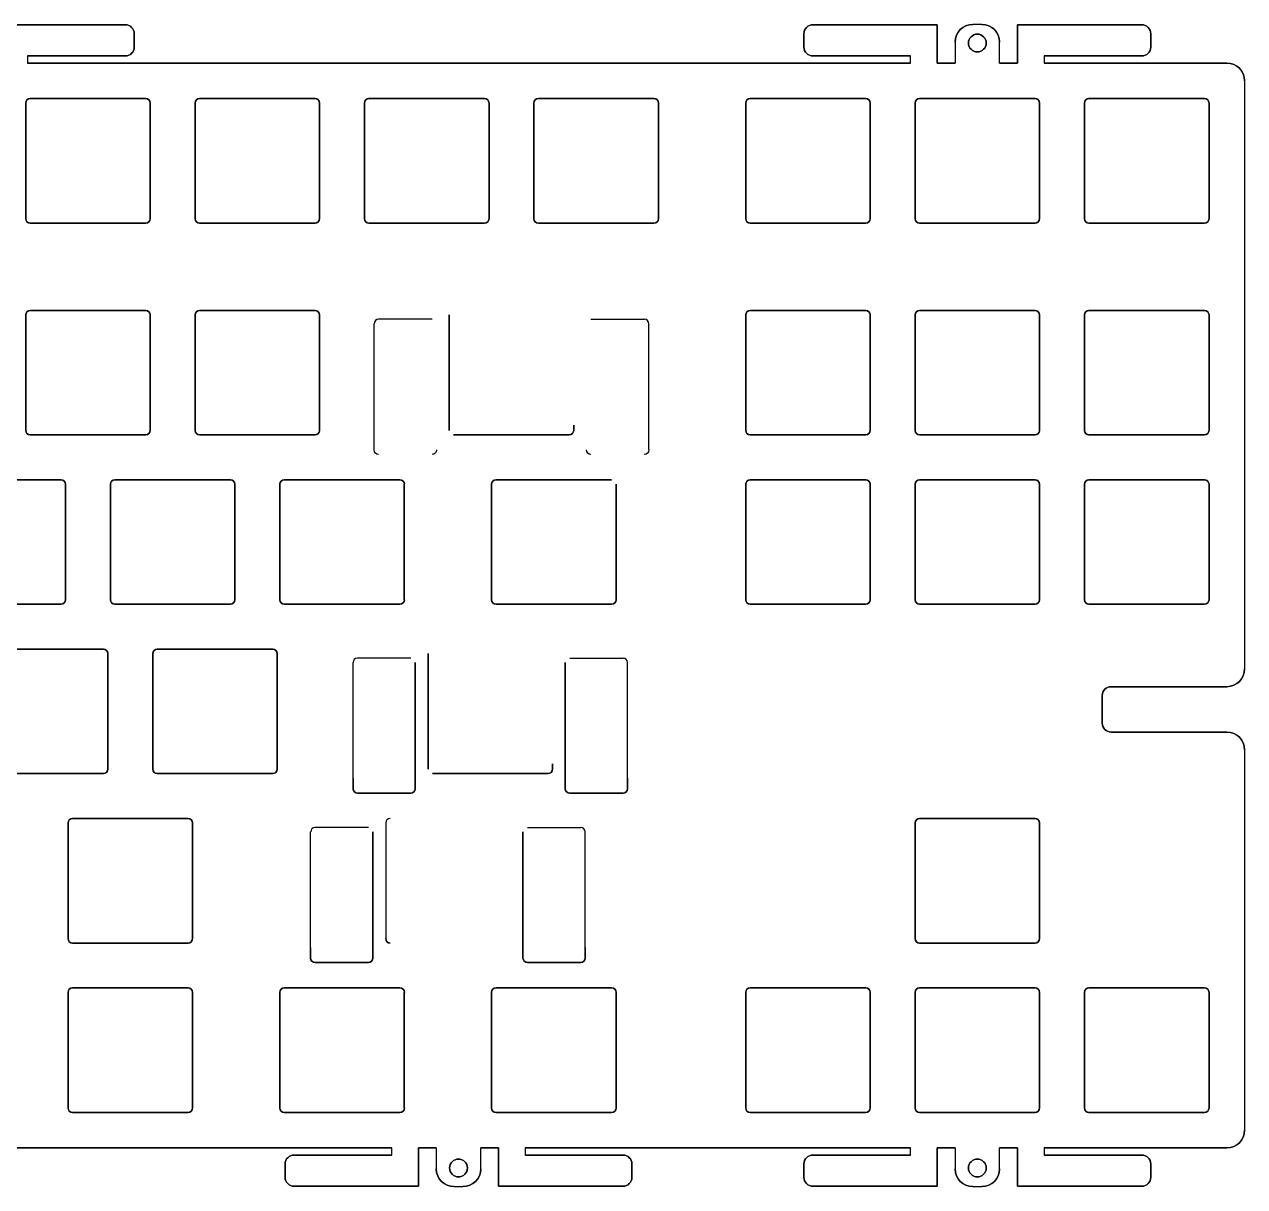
# Model space of a CAD drawing. Header units: centimetres. Extents: x 0.3 to 35.4, y -11.1 to 2.
# Drawn here: x 21.69 to 35.41, y -11.1 to 1.97 of the extents above; entities that cross this region are included whole.
import ezdxf

# ---------------------------------------------------------------- set-up
doc = ezdxf.new("R2010")
doc.units = ezdxf.units.CM
doc.header["$MEASUREMENT"] = 0

msp = doc.modelspace()

# ---------------------------------------------------------------- linework, layer by layer
for p, q in [((22.826, 1.97, -11.43), (21.426, 1.97, -11.43)), ((31.956, 1.97, -11.43), (30.556, 1.97, -11.43)), ((31.956, 1.54, -11.43), (31.956, 1.97, -11.43)), ((32.456, 1.975, -11.43), (32.356, 1.975, -11.43)), ((34.256, 1.97, -11.43), (32.856, 1.97, -11.43)), ((32.856, 1.97, -11.43), (32.856, 1.54, -11.43)), ((22.926, 1.72, -11.43), (22.926, 1.87, -11.43)), ((30.456, 1.87, -11.43), (30.456, 1.72, -11.43)), ((34.356, 1.72, -11.43), (34.356, 1.87, -11.43)), ((32.156, 1.775, -11.43), (32.156, 1.54, -11.43)), ((32.656, 1.54, -11.43), (32.656, 1.775, -11.43)), ((21.726, 1.62, -11.43), (21.726, 1.54, -11.43)), ((21.726, 1.62, -11.43), (22.826, 1.62, -11.43)), ((21.726, 1.54, -11.43), (31.656, 1.54, -11.43)), ((30.556, 1.62, -11.43), (31.656, 1.62, -11.43)), ((31.656, 1.54, -11.43), (31.656, 1.62, -11.43)), ((31.956, 1.54, -11.43), (32.156, 1.54, -11.43)), ((32.656, 1.54, -11.43), (32.856, 1.54, -11.43)), ((33.156, 1.62, -11.43), (33.156, 1.54, -11.43)), ((33.156, 1.62, -11.43), (34.256, 1.62, -11.43)), ((33.156, 1.54, -11.43), (35.211, 1.54, -11.43)), ((35.411, 1.34, -11.43), (35.411, -5.274, -11.43)), ((23.055, 1.14, -11.43), (21.755, 1.14, -11.43)), ((24.96, 1.14, -11.43), (23.66, 1.14, -11.43)), ((26.865, 1.14, -11.43), (25.565, 1.14, -11.43)), ((28.77, 1.14, -11.43), (27.47, 1.14, -11.43)), ((31.151, 1.14, -11.43), (29.851, 1.14, -11.43)), ((33.056, 1.14, -11.43), (31.756, 1.14, -11.43)), ((34.961, 1.14, -11.43), (33.661, 1.14, -11.43)), ((21.705, 1.09, -11.43), (21.705, -0.21, -11.43)), ((23.105, -0.21, -11.43), (23.105, 1.09, -11.43)), ((23.61, 1.09, -11.43), (23.61, -0.21, -11.43)), ((25.01, -0.21, -11.43), (25.01, 1.09, -11.43)), ((25.515, 1.09, -11.43), (25.515, -0.21, -11.43)), ((26.915, -0.21, -11.43), (26.915, 1.09, -11.43)), ((27.42, 1.09, -11.43), (27.42, -0.21, -11.43)), ((28.82, -0.21, -11.43), (28.82, 1.09, -11.43)), ((29.801, 1.09, -11.43), (29.801, -0.21, -11.43)), ((31.201, -0.21, -11.43), (31.201, 1.09, -11.43)), ((31.706, 1.09, -11.43), (31.706, -0.21, -11.43)), ((33.106, -0.21, -11.43), (33.106, 1.09, -11.43)), ((33.611, 1.09, -11.43), (33.611, -0.21, -11.43)), ((35.011, -0.21, -11.43), (35.011, 1.09, -11.43)), ((21.755, -0.26, -11.43), (23.055, -0.26, -11.43)), ((23.66, -0.26, -11.43), (24.96, -0.26, -11.43)), ((25.565, -0.26, -11.43), (26.865, -0.26, -11.43)), ((27.47, -0.26, -11.43), (28.77, -0.26, -11.43)), ((29.851, -0.26, -11.43), (31.151, -0.26, -11.43)), ((31.756, -0.26, -11.43), (33.056, -0.26, -11.43)), ((33.661, -0.26, -11.43), (34.961, -0.26, -11.43)), ((21.705, -1.292, -11.43), (21.705, -2.592, -11.43)), ((23.055, -1.242, -11.43), (21.755, -1.242, -11.43)), ((23.105, -2.592, -11.43), (23.105, -1.292, -11.43)), ((23.61, -1.292, -11.43), (23.61, -2.592, -11.43)), ((24.96, -1.242, -11.43), (23.66, -1.242, -11.43)), ((25.01, -2.592, -11.43), (25.01, -1.292, -11.43)), ((26.468, -1.292, -22.861), (26.468, -2.592, -22.861)), ((29.801, -1.292, -11.43), (29.801, -2.592, -11.43)), ((31.151, -1.242, -11.43), (29.851, -1.242, -11.43)), ((31.201, -2.592, -11.43), (31.201, -1.292, -11.43)), ((31.706, -1.292, -11.43), (31.706, -2.592, -11.43)), ((33.056, -1.242, -11.43), (31.756, -1.242, -11.43)), ((33.106, -2.592, -11.43), (33.106, -1.292, -11.43)), ((33.611, -1.292, -11.43), (33.611, -2.592, -11.43)), ((34.961, -1.242, -11.43), (33.661, -1.242, -11.43)), ((35.011, -2.592, -11.43), (35.011, -1.292, -11.43)), ((25.624, -2.812, -22.861), (25.624, -1.392, -22.861)), ((28.711, -2.812, -22.861), (28.711, -1.392, -22.861)), ((27.867, -2.533, -22.861), (27.867, -2.592, -22.861)), ((21.755, -2.642, -11.43), (23.055, -2.642, -11.43)), ((23.66, -2.642, -11.43), (24.96, -2.642, -11.43)), ((26.517, -2.642, -22.861), (27.817, -2.642, -22.861)), ((29.851, -2.642, -11.43), (31.151, -2.642, -11.43)), ((31.756, -2.642, -11.43), (33.056, -2.642, -11.43)), ((33.661, -2.642, -11.43), (34.961, -2.642, -11.43)), ((22.102, -3.147, -11.43), (20.802, -3.147, -11.43)), ((24.008, -3.147, -11.43), (22.707, -3.147, -11.43)), ((25.913, -3.147, -11.43), (24.613, -3.147, -11.43)), ((26.994, -3.147, -11.43), (28.294, -3.147, -11.43)), ((31.151, -3.147, -11.43), (29.851, -3.147, -11.43)), ((33.056, -3.147, -11.43), (31.756, -3.147, -11.43)), ((34.961, -3.147, -11.43), (33.661, -3.147, -11.43)), ((22.152, -4.497, -11.43), (22.152, -3.197, -11.43)), ((22.657, -3.197, -11.43), (22.657, -4.497, -11.43)), ((24.058, -4.497, -11.43), (24.058, -3.197, -11.43)), ((24.562, -3.197, -11.43), (24.562, -4.497, -11.43)), ((25.962, -4.497, -11.43), (25.962, -3.197, -11.43)), ((26.944, -4.497, -11.43), (26.944, -3.197, -11.43)), ((28.344, -3.197, -11.43), (28.344, -3.255, -11.43)), ((28.344, -4.497, -11.43), (28.344, -3.197, -11.43)), ((29.801, -3.197, -11.43), (29.801, -4.497, -11.43)), ((31.201, -4.497, -11.43), (31.201, -3.197, -11.43)), ((31.706, -3.197, -11.43), (31.706, -4.497, -11.43)), ((33.106, -4.497, -11.43), (33.106, -3.197, -11.43)), ((33.611, -3.197, -11.43), (33.611, -4.497, -11.43)), ((35.011, -4.497, -11.43), (35.011, -3.197, -11.43)), ((20.802, -4.547, -11.43), (22.102, -4.547, -11.43)), ((22.707, -4.547, -11.43), (24.008, -4.547, -11.43)), ((24.613, -4.547, -11.43), (25.913, -4.547, -11.43)), ((26.994, -4.547, -11.28), (28.294, -4.547, -11.28)), ((29.851, -4.547, -11.43), (31.151, -4.547, -11.43)), ((31.756, -4.547, -11.43), (33.056, -4.547, -11.43)), ((33.661, -4.547, -11.43), (34.961, -4.547, -11.43)), ((22.579, -5.052, -11.43), (21.279, -5.052, -11.43)), ((24.484, -5.052, -11.43), (23.184, -5.052, -11.43)), ((22.629, -6.402, -11.43), (22.629, -5.102, -11.43)), ((23.134, -5.102, -11.43), (23.134, -6.402, -11.43)), ((24.534, -6.402, -11.43), (24.534, -5.102, -11.43)), ((25.386, -6.622, -11.43), (25.386, -5.202, -11.43)), ((26.086, -5.202, -11.43), (26.086, -6.622, -11.43)), ((26.229, -5.102, -11.43), (26.229, -6.402, -11.43)), ((27.773, -5.202, -11.43), (27.773, -6.622, -11.43)), ((28.473, -6.622, -11.43), (28.473, -5.202, -11.43)), ((33.91, -5.474, -11.43), (35.211, -5.474, -11.43)), ((33.81, -5.884, -11.43), (33.81, -5.574, -11.43)), ((35.211, -5.984, -11.43), (33.91, -5.984, -11.43)), ((35.411, -6.184, -11.43), (35.411, -10.462, -11.43)), ((27.629, -6.343, -11.43), (27.629, -6.402, -11.43)), ((21.279, -6.452, -11.43), (22.579, -6.452, -11.43)), ((23.184, -6.452, -11.43), (24.484, -6.452, -11.43)), ((26.279, -6.452, -11.43), (27.579, -6.452, -11.43)), ((26.036, -6.672, -11.43), (25.436, -6.672, -11.43)), ((27.823, -6.672, -11.43), (28.423, -6.672, -11.43)), ((23.531, -6.957, -11.43), (22.231, -6.957, -11.43)), ((33.056, -6.957, -11.43), (31.756, -6.957, -11.43)), ((22.181, -7.007, -11.43), (22.181, -8.307, -11.43)), ((23.581, -8.307, -11.43), (23.581, -7.007, -11.43)), ((24.909, -8.527, -11.43), (24.909, -7.107, -11.43)), ((25.609, -7.107, -11.43), (25.609, -8.527, -11.43)), ((25.753, -7.007, -11.43), (25.753, -8.307, -11.43)), ((27.297, -7.107, -11.43), (27.297, -8.527, -11.43)), ((27.997, -8.527, -11.43), (27.997, -7.107, -11.43)), ((31.706, -7.007, -11.43), (31.706, -8.307, -11.43)), ((33.106, -8.307, -11.43), (33.106, -7.007, -11.43)), ((22.231, -8.357, -11.43), (23.531, -8.357, -11.43)), ((31.756, -8.357, -11.43), (33.056, -8.357, -11.43)), ((25.559, -8.577, -11.43), (24.959, -8.577, -11.43)), ((27.347, -8.577, -11.43), (27.947, -8.577, -11.43)), ((22.181, -8.912, -11.43), (22.181, -10.212, -11.43)), ((23.531, -8.862, -11.28), (22.231, -8.862, -11.28)), ((23.581, -10.212, -11.28), (23.581, -8.912, -11.28)), ((24.562, -8.912, -11.43), (24.562, -10.212, -11.43)), ((25.913, -8.862, -22.861), (24.613, -8.862, -22.861)), ((25.962, -10.212, -22.861), (25.962, -8.912, -22.861)), ((26.944, -8.912, -11.43), (26.944, -10.212, -11.43)), ((28.294, -8.862, -11.28), (26.994, -8.862, -11.28)), ((28.344, -10.212, -11.28), (28.344, -8.912, -11.28)), ((29.801, -8.912, -11.43), (29.801, -10.212, -11.43)), ((31.151, -8.862, -11.43), (29.851, -8.862, -11.43)), ((31.201, -10.212, -11.43), (31.201, -8.912, -11.43)), ((31.706, -8.912, -11.43), (31.706, -10.212, -11.43)), ((33.056, -8.862, -11.43), (31.756, -8.862, -11.43)), ((33.106, -10.212, -11.43), (33.106, -8.912, -11.43)), ((33.611, -8.912, -11.43), (33.611, -10.212, -11.43)), ((34.961, -8.862, -11.43), (33.661, -8.862, -11.43)), ((35.011, -10.212, -11.43), (35.011, -8.912, -11.43)), ((22.231, -10.262, -11.28), (23.531, -10.262, -11.28)), ((24.613, -10.262, -22.861), (25.913, -10.262, -22.861)), ((26.994, -10.262, -11.28), (28.294, -10.262, -11.28)), ((29.851, -10.262, -11.43), (31.151, -10.262, -11.43)), ((31.756, -10.262, -11.43), (33.056, -10.262, -11.43)), ((33.661, -10.262, -11.43), (34.961, -10.262, -11.43)), ((25.822, -10.662, -11.43), (19.344, -10.662, -11.43)), ((25.822, -10.742, -11.43), (25.822, -10.662, -11.43)), ((26.122, -11.092, -11.43), (26.122, -10.662, -11.43)), ((26.322, -10.662, -11.43), (26.122, -10.662, -11.43)), ((26.322, -10.662, -11.43), (26.322, -10.897, -11.43)), ((26.822, -10.897, -11.43), (26.822, -10.662, -11.43)), ((27.022, -10.662, -11.43), (26.822, -10.662, -11.43)), ((27.022, -10.662, -11.43), (27.022, -11.092, -11.43)), ((27.322, -10.662, -11.43), (27.322, -10.742, -11.43)), ((31.656, -10.662, -11.43), (27.322, -10.662, -11.43)), ((31.656, -10.742, -11.43), (31.656, -10.662, -11.43)), ((31.956, -11.092, -11.43), (31.956, -10.662, -11.43)), ((32.156, -10.662, -11.43), (31.956, -10.662, -11.43)), ((32.156, -10.662, -11.43), (32.156, -10.897, -11.43)), ((32.656, -10.897, -11.43), (32.656, -10.662, -11.43)), ((32.856, -10.662, -11.43), (32.656, -10.662, -11.43)), ((32.856, -10.662, -11.43), (32.856, -11.092, -11.43)), ((33.156, -10.662, -11.43), (33.156, -10.742, -11.43)), ((35.211, -10.662, -11.43), (33.156, -10.662, -11.43)), ((25.822, -10.742, -11.43), (24.722, -10.742, -11.43)), ((28.422, -10.742, -11.43), (27.322, -10.742, -11.43)), ((31.656, -10.742, -11.43), (30.556, -10.742, -11.43)), ((34.256, -10.742, -11.43), (33.156, -10.742, -11.43)), ((24.622, -10.842, -11.43), (24.622, -10.992, -11.43)), ((28.522, -10.992, -11.43), (28.522, -10.842, -11.43)), ((30.456, -10.842, -11.43), (30.456, -10.992, -11.43)), ((34.356, -10.992, -11.43), (34.356, -10.842, -11.43)), ((24.722, -11.092, -11.43), (26.122, -11.092, -11.43)), ((26.522, -11.097, -11.43), (26.622, -11.097, -11.43)), ((27.022, -11.092, -11.43), (28.422, -11.092, -11.43)), ((30.556, -11.092, -11.43), (31.956, -11.092, -11.43)), ((32.356, -11.097, -11.43), (32.456, -11.097, -11.43)), ((32.856, -11.092, -11.43), (34.256, -11.092, -11.43))]:
    msp.add_line(p, q)
at = {"extrusion": (-1.2583e-16, -1.45717e-15, -1)}
for p, q in [((21.426, 1.97, -11.58), (22.826, 1.97, -11.58)), ((30.556, 1.97, -11.58), (31.956, 1.97, -11.58)), ((31.956, 1.97, -11.58), (31.956, 1.54, -11.58)), ((32.456, 1.975, -11.58), (32.356, 1.975, -11.58)), ((32.856, 1.54, -11.58), (32.856, 1.97, -11.58)), ((32.856, 1.97, -11.58), (34.256, 1.97, -11.58)), ((22.926, 1.87, -11.58), (22.926, 1.72, -11.58)), ((30.456, 1.72, -11.58), (30.456, 1.87, -11.58)), ((34.356, 1.87, -11.58), (34.356, 1.72, -11.58)), ((32.156, 1.775, -11.58), (32.156, 1.54, -11.58)), ((32.656, 1.54, -11.58), (32.656, 1.775, -11.58)), ((22.826, 1.62, -11.58), (21.726, 1.62, -11.58)), ((21.726, 1.62, -11.58), (21.726, 1.54, -11.58)), ((31.656, 1.54, -11.58), (21.726, 1.54, -11.58)), ((31.656, 1.62, -11.58), (30.556, 1.62, -11.58)), ((31.656, 1.54, -11.58), (31.656, 1.62, -11.58)), ((32.156, 1.54, -11.58), (31.956, 1.54, -11.58)), ((32.856, 1.54, -11.58), (32.656, 1.54, -11.58)), ((34.256, 1.62, -11.58), (33.156, 1.62, -11.58)), ((33.156, 1.62, -11.58), (33.156, 1.54, -11.58)), ((35.211, 1.54, -11.58), (33.156, 1.54, -11.58)), ((35.411, 1.34, -11.58), (35.411, -5.274, -11.58)), ((21.755, 1.14, -11.58), (23.055, 1.14, -11.58)), ((23.66, 1.14, -11.58), (24.96, 1.14, -11.58)), ((25.565, 1.14, -11.58), (26.865, 1.14, -11.58)), ((27.47, 1.14, -11.58), (28.77, 1.14, -11.58)), ((29.851, 1.14, -11.58), (31.151, 1.14, -11.58)), ((31.756, 1.14, -11.58), (33.056, 1.14, -11.58)), ((33.661, 1.14, -11.58), (34.961, 1.14, -11.58)), ((21.705, -0.21, -11.58), (21.705, 1.09, -11.58)), ((23.105, 1.09, -11.58), (23.105, -0.21, -11.58)), ((23.61, -0.21, -11.58), (23.61, 1.09, -11.58)), ((25.01, 1.09, -11.58), (25.01, -0.21, -11.58)), ((25.515, -0.21, -11.58), (25.515, 1.09, -11.58)), ((26.915, 1.09, -11.58), (26.915, -0.21, -11.58)), ((27.42, -0.21, -11.58), (27.42, 1.09, -11.58)), ((28.82, 1.09, -11.58), (28.82, -0.21, -11.58)), ((29.801, -0.21, -11.58), (29.801, 1.09, -11.58)), ((31.201, 1.09, -11.58), (31.201, -0.21, -11.58)), ((31.706, -0.21, -11.58), (31.706, 1.09, -11.58)), ((33.106, 1.09, -11.58), (33.106, -0.21, -11.58)), ((33.611, -0.21, -11.58), (33.611, 1.09, -11.58)), ((35.011, 1.09, -11.58), (35.011, -0.21, -11.58)), ((23.055, -0.26, -11.58), (21.755, -0.26, -11.58)), ((24.96, -0.26, -11.58), (23.66, -0.26, -11.58)), ((26.865, -0.26, -11.58), (25.565, -0.26, -11.58)), ((28.77, -0.26, -11.58), (27.47, -0.26, -11.58)), ((31.151, -0.26, -11.58), (29.851, -0.26, -11.58)), ((33.056, -0.26, -11.58), (31.756, -0.26, -11.58)), ((34.961, -0.26, -11.58), (33.661, -0.26, -11.58)), ((21.705, -2.592, -11.58), (21.705, -1.292, -11.58)), ((21.755, -1.242, -11.58), (23.055, -1.242, -11.58)), ((23.105, -1.292, -11.58), (23.105, -2.592, -11.58)), ((23.61, -2.592, -11.58), (23.61, -1.292, -11.58)), ((23.66, -1.242, -11.58), (24.96, -1.242, -11.58)), ((25.01, -1.292, -11.58), (25.01, -2.592, -11.58)), ((26.468, -2.592, -23.011), (26.468, -1.292, -23.011)), ((28.061, -1.342, -23.011), (28.663, -1.342, -22.872)), ((29.801, -2.592, -11.58), (29.801, -1.292, -11.58)), ((29.851, -1.242, -11.58), (31.151, -1.242, -11.58)), ((31.201, -1.292, -11.58), (31.201, -2.592, -11.58)), ((31.706, -2.592, -11.58), (31.706, -1.292, -11.58)), ((31.756, -1.242, -11.58), (33.056, -1.242, -11.58)), ((33.106, -1.292, -11.58), (33.106, -2.592, -11.58)), ((33.611, -2.592, -11.58), (33.611, -1.292, -11.58)), ((33.661, -1.242, -11.58), (34.961, -1.242, -11.58)), ((35.011, -1.292, -11.58), (35.011, -2.592, -11.58)), ((27.867, -2.592, -23.011), (27.867, -2.533, -23.011)), ((23.055, -2.642, -11.58), (21.755, -2.642, -11.58)), ((24.96, -2.642, -11.58), (23.66, -2.642, -11.58)), ((27.817, -2.642, -23.011), (26.517, -2.642, -23.011)), ((31.151, -2.642, -11.58), (29.851, -2.642, -11.58)), ((33.056, -2.642, -11.58), (31.756, -2.642, -11.58)), ((34.961, -2.642, -11.58), (33.661, -2.642, -11.58)), ((20.802, -3.147, -11.58), (22.102, -3.147, -11.58)), ((22.707, -3.147, -11.58), (24.008, -3.147, -11.58)), ((24.613, -3.147, -11.58), (25.913, -3.147, -11.58)), ((28.294, -3.147, -11.58), (26.994, -3.147, -11.58)), ((29.851, -3.147, -11.58), (31.151, -3.147, -11.58)), ((31.756, -3.147, -11.58), (33.056, -3.147, -11.58)), ((33.661, -3.147, -11.58), (34.961, -3.147, -11.58)), ((22.152, -3.197, -11.58), (22.152, -4.497, -11.58)), ((22.657, -4.497, -11.58), (22.657, -3.197, -11.58)), ((24.058, -3.197, -11.58), (24.058, -4.497, -11.58)), ((24.562, -4.497, -11.58), (24.562, -3.197, -11.58)), ((25.962, -3.197, -11.58), (25.962, -4.497, -11.58)), ((26.944, -3.197, -11.58), (26.944, -4.497, -11.58)), ((28.344, -3.255, -11.58), (28.344, -3.197, -11.58)), ((28.344, -3.197, -11.58), (28.344, -4.497, -11.58)), ((29.801, -4.497, -11.58), (29.801, -3.197, -11.58)), ((31.201, -3.197, -11.58), (31.201, -4.497, -11.58)), ((31.706, -4.497, -11.58), (31.706, -3.197, -11.58)), ((33.106, -3.197, -11.58), (33.106, -4.497, -11.58)), ((33.611, -4.497, -11.58), (33.611, -3.197, -11.58)), ((35.011, -3.197, -11.58), (35.011, -4.497, -11.58)), ((22.102, -4.547, -11.58), (20.802, -4.547, -11.58)), ((24.008, -4.547, -11.58), (22.707, -4.547, -11.58)), ((25.913, -4.547, -11.58), (24.613, -4.547, -11.58)), ((28.294, -4.547, -11.43), (26.994, -4.547, -11.43)), ((31.151, -4.547, -11.58), (29.851, -4.547, -11.58)), ((33.056, -4.547, -11.58), (31.756, -4.547, -11.58)), ((34.961, -4.547, -11.58), (33.661, -4.547, -11.58)), ((21.279, -5.052, -11.58), (22.579, -5.052, -11.58)), ((23.184, -5.052, -11.58), (24.484, -5.052, -11.58)), ((22.629, -5.102, -11.58), (22.629, -6.402, -11.58)), ((23.134, -6.402, -11.58), (23.134, -5.102, -11.58)), ((24.534, -5.102, -11.58), (24.534, -6.402, -11.58)), ((26.229, -6.402, -11.58), (26.229, -5.102, -11.58)), ((27.773, -6.622, -11.58), (27.773, -5.202, -11.58)), ((27.823, -5.152, -11.58), (28.424, -5.152, -11.442)), ((35.211, -5.474, -11.58), (33.91, -5.474, -11.58)), ((33.81, -5.574, -11.58), (33.81, -5.884, -11.58)), ((33.91, -5.984, -11.58), (35.211, -5.984, -11.58)), ((35.411, -6.184, -11.58), (35.411, -10.462, -11.58)), ((27.629, -6.402, -11.58), (27.629, -6.343, -11.58)), ((22.579, -6.452, -11.58), (21.279, -6.452, -11.58)), ((24.484, -6.452, -11.58), (23.184, -6.452, -11.58)), ((27.579, -6.452, -11.58), (26.279, -6.452, -11.58)), ((28.473, -6.502, -11.58), (28.473, -6.622, -11.58)), ((28.423, -6.672, -11.58), (27.823, -6.672, -11.58)), ((22.231, -6.957, -11.58), (23.531, -6.957, -11.58)), ((31.756, -6.957, -11.58), (33.056, -6.957, -11.58)), ((22.181, -8.307, -11.58), (22.181, -7.007, -11.58)), ((23.581, -7.007, -11.58), (23.581, -8.307, -11.58)), ((27.297, -8.527, -11.58), (27.297, -7.107, -11.58)), ((27.347, -7.057, -11.58), (27.948, -7.057, -11.442)), ((31.706, -8.307, -11.58), (31.706, -7.007, -11.58)), ((33.106, -7.007, -11.58), (33.106, -8.307, -11.58)), ((23.531, -8.357, -11.58), (22.231, -8.357, -11.58)), ((33.056, -8.357, -11.58), (31.756, -8.357, -11.58)), ((27.997, -8.407, -11.58), (27.997, -8.527, -11.58)), ((27.947, -8.577, -11.58), (27.347, -8.577, -11.58)), ((22.181, -10.212, -11.58), (22.181, -8.912, -11.58)), ((22.231, -8.862, -11.43), (23.531, -8.862, -11.43)), ((23.581, -8.912, -11.43), (23.581, -10.212, -11.43)), ((24.562, -10.212, -11.58), (24.562, -8.912, -11.58)), ((24.613, -8.862, -23.011), (25.913, -8.862, -23.011)), ((25.962, -8.912, -23.011), (25.962, -10.212, -23.011)), ((26.944, -10.212, -11.58), (26.944, -8.912, -11.58)), ((26.994, -8.862, -11.43), (28.294, -8.862, -11.43)), ((28.344, -8.912, -11.43), (28.344, -10.212, -11.43)), ((29.801, -10.212, -11.58), (29.801, -8.912, -11.58)), ((29.851, -8.862, -11.58), (31.151, -8.862, -11.58)), ((31.201, -8.912, -11.58), (31.201, -10.212, -11.58)), ((31.706, -10.212, -11.58), (31.706, -8.912, -11.58)), ((31.756, -8.862, -11.58), (33.056, -8.862, -11.58)), ((33.106, -8.912, -11.58), (33.106, -10.212, -11.58)), ((33.611, -10.212, -11.58), (33.611, -8.912, -11.58)), ((33.661, -8.862, -11.58), (34.961, -8.862, -11.58)), ((35.011, -8.912, -11.58), (35.011, -10.212, -11.58)), ((23.531, -10.262, -11.43), (22.231, -10.262, -11.43)), ((25.913, -10.262, -23.011), (24.613, -10.262, -23.011)), ((28.294, -10.262, -11.43), (26.994, -10.262, -11.43)), ((31.151, -10.262, -11.58), (29.851, -10.262, -11.58)), ((33.056, -10.262, -11.58), (31.756, -10.262, -11.58)), ((34.961, -10.262, -11.58), (33.661, -10.262, -11.58)), ((19.344, -10.662, -11.58), (25.822, -10.662, -11.58)), ((25.822, -10.742, -11.58), (25.822, -10.662, -11.58)), ((26.122, -10.662, -11.58), (26.322, -10.662, -11.58)), ((26.122, -10.662, -11.58), (26.122, -11.092, -11.58)), ((26.322, -10.662, -11.58), (26.322, -10.897, -11.58)), ((26.822, -10.662, -11.58), (27.022, -10.662, -11.58)), ((26.822, -10.897, -11.58), (26.822, -10.662, -11.58)), ((27.022, -11.092, -11.58), (27.022, -10.662, -11.58)), ((27.322, -10.662, -11.58), (31.656, -10.662, -11.58)), ((27.322, -10.662, -11.58), (27.322, -10.742, -11.58)), ((31.656, -10.742, -11.58), (31.656, -10.662, -11.58)), ((31.956, -10.662, -11.58), (32.156, -10.662, -11.58)), ((31.956, -10.662, -11.58), (31.956, -11.092, -11.58)), ((32.156, -10.662, -11.58), (32.156, -10.897, -11.58)), ((32.656, -10.662, -11.58), (32.856, -10.662, -11.58)), ((32.656, -10.897, -11.58), (32.656, -10.662, -11.58)), ((32.856, -11.092, -11.58), (32.856, -10.662, -11.58)), ((33.156, -10.662, -11.58), (35.211, -10.662, -11.58)), ((33.156, -10.662, -11.58), (33.156, -10.742, -11.58)), ((24.722, -10.742, -11.58), (25.822, -10.742, -11.58)), ((27.322, -10.742, -11.58), (28.422, -10.742, -11.58)), ((30.556, -10.742, -11.58), (31.656, -10.742, -11.58)), ((33.156, -10.742, -11.58), (34.256, -10.742, -11.58)), ((24.622, -10.992, -11.58), (24.622, -10.842, -11.58)), ((28.522, -10.842, -11.58), (28.522, -10.992, -11.58)), ((30.456, -10.992, -11.58), (30.456, -10.842, -11.58)), ((34.356, -10.842, -11.58), (34.356, -10.992, -11.58)), ((26.122, -11.092, -11.58), (24.722, -11.092, -11.58)), ((26.522, -11.097, -11.58), (26.622, -11.097, -11.58)), ((28.422, -11.092, -11.58), (27.022, -11.092, -11.58)), ((31.956, -11.092, -11.58), (30.556, -11.092, -11.58)), ((32.356, -11.097, -11.58), (32.456, -11.097, -11.58)), ((34.256, -11.092, -11.58), (32.856, -11.092, -11.58))]:
    msp.add_line(p, q, dxfattribs=at)
at = {"extrusion": (1.2583e-16, -1.45717e-15, -1)}
for p, q in [((26.274, -1.342, -23.011), (25.672, -1.342, -22.872)), ((26.036, -5.152, -11.58), (25.434, -5.152, -11.442)), ((26.086, -6.622, -11.58), (26.086, -5.202, -11.58)), ((25.386, -6.502, -11.58), (25.386, -6.622, -11.58)), ((25.436, -6.672, -11.58), (26.036, -6.672, -11.58)), ((25.559, -7.057, -11.58), (24.958, -7.057, -11.442)), ((25.609, -8.527, -11.58), (25.609, -7.107, -11.58)), ((24.909, -8.407, -11.58), (24.909, -8.527, -11.58)), ((24.959, -8.577, -11.58), (25.559, -8.577, -11.58))]:
    msp.add_line(p, q, dxfattribs=at)
for centre in [(32.406, 1.765, -11.43), (26.572, -10.887, -11.43), (32.406, -10.887, -11.43)]:
    msp.add_circle(centre, 0.1)
at = {"extrusion": (-1.2583e-16, -1.45717e-15, -1)}
for centre in [(-32.406, 1.765, 11.58), (-26.572, -10.887, 11.58), (-32.406, -10.887, 11.58)]:
    msp.add_circle(centre, 0.1, dxfattribs=at)
for centre, radius, start, end in [((22.826, 1.87, -11.43), 0.1, 0, 90), ((30.556, 1.87, -11.43), 0.1, 90, 180), ((32.356, 1.775, -11.43), 0.2, 90, 180), ((32.456, 1.775, -11.43), 0.2, 0, 90), ((34.256, 1.87, -11.43), 0.1, 0, 90), ((22.826, 1.72, -11.43), 0.1, 270, 0), ((30.556, 1.72, -11.43), 0.1, 180, 270), ((34.256, 1.72, -11.43), 0.1, 270, 0), ((35.211, 1.34, -11.43), 0.2, 0, 90), ((21.755, 1.09, -11.43), 0.05, 90, 180), ((23.055, 1.09, -11.43), 0.05, 0, 90), ((23.66, 1.09, -11.43), 0.05, 90, 180), ((24.96, 1.09, -11.43), 0.05, 0, 90), ((25.565, 1.09, -11.43), 0.05, 90, 180), ((26.865, 1.09, -11.43), 0.05, 0, 90), ((27.47, 1.09, -11.43), 0.05, 90, 180), ((28.77, 1.09, -11.43), 0.05, 0, 90), ((29.851, 1.09, -11.43), 0.05, 90, 180), ((31.151, 1.09, -11.43), 0.05, 0, 90), ((31.756, 1.09, -11.43), 0.05, 90, 180), ((33.056, 1.09, -11.43), 0.05, 0, 90), ((33.661, 1.09, -11.43), 0.05, 90, 180), ((34.961, 1.09, -11.43), 0.05, 0, 90), ((21.755, -0.21, -11.43), 0.05, 180, 270), ((23.055, -0.21, -11.43), 0.05, 270, 0), ((23.66, -0.21, -11.43), 0.05, 180, 270), ((24.96, -0.21, -11.43), 0.05, 270, 0), ((25.565, -0.21, -11.43), 0.05, 180, 270), ((26.865, -0.21, -11.43), 0.05, 270, 0), ((27.47, -0.21, -11.43), 0.05, 180, 270), ((28.77, -0.21, -11.43), 0.05, 270, 0), ((29.851, -0.21, -11.43), 0.05, 180, 270), ((31.151, -0.21, -11.43), 0.05, 270, 0), ((31.756, -0.21, -11.43), 0.05, 180, 270), ((33.056, -0.21, -11.43), 0.05, 270, 0), ((33.661, -0.21, -11.43), 0.05, 180, 270), ((34.961, -0.21, -11.43), 0.05, 270, 0), ((21.755, -1.292, -11.43), 0.05, 90, 180), ((23.055, -1.292, -11.43), 0.05, 0, 90), ((23.66, -1.292, -11.43), 0.05, 90, 180), ((24.96, -1.292, -11.43), 0.05, 0, 90), ((29.851, -1.292, -11.43), 0.05, 90, 180), ((31.151, -1.292, -11.43), 0.05, 0, 90), ((31.756, -1.292, -11.43), 0.05, 90, 180), ((33.056, -1.292, -11.43), 0.05, 0, 90), ((33.661, -1.292, -11.43), 0.05, 90, 180), ((34.961, -1.292, -11.43), 0.05, 0, 90), ((21.755, -2.592, -11.43), 0.05, 180, 270), ((23.055, -2.592, -11.43), 0.05, 270, 0), ((23.66, -2.592, -11.43), 0.05, 180, 270), ((24.96, -2.592, -11.43), 0.05, 270, 0), ((27.817, -2.592, -22.861), 0.05, 270, 0), ((29.851, -2.592, -11.43), 0.05, 180, 270), ((31.151, -2.592, -11.43), 0.05, 270, 0), ((31.756, -2.592, -11.43), 0.05, 180, 270), ((33.056, -2.592, -11.43), 0.05, 270, 0), ((33.661, -2.592, -11.43), 0.05, 180, 270), ((34.961, -2.592, -11.43), 0.05, 270, 0), ((22.102, -3.197, -11.43), 0.05, 0, 90), ((22.707, -3.197, -11.43), 0.05, 90, 180), ((24.008, -3.197, -11.43), 0.05, 0, 90), ((24.613, -3.197, -11.43), 0.05, 90, 180), ((25.913, -3.197, -11.43), 0.05, 0, 90), ((26.994, -3.197, -11.43), 0.05, 90, 180), ((29.851, -3.197, -11.43), 0.05, 90, 180), ((31.151, -3.197, -11.43), 0.05, 0, 90), ((31.756, -3.197, -11.43), 0.05, 90, 180), ((33.056, -3.197, -11.43), 0.05, 0, 90), ((33.661, -3.197, -11.43), 0.05, 90, 180), ((34.961, -3.197, -11.43), 0.05, 0, 90), ((22.102, -4.497, -11.43), 0.05, 270, 0), ((22.707, -4.497, -11.43), 0.05, 180, 270), ((24.008, -4.497, -11.43), 0.05, 270, 0), ((24.613, -4.497, -11.43), 0.05, 180, 270), ((25.913, -4.497, -11.43), 0.05, 270, 0), ((26.994, -4.497, -11.43), 0.05, 180, 270), ((28.294, -4.497, -11.43), 0.05, 270, 0), ((29.851, -4.497, -11.43), 0.05, 180, 270), ((31.151, -4.497, -11.43), 0.05, 270, 0), ((31.756, -4.497, -11.43), 0.05, 180, 270), ((33.056, -4.497, -11.43), 0.05, 270, 0), ((33.661, -4.497, -11.43), 0.05, 180, 270), ((34.961, -4.497, -11.43), 0.05, 270, 0), ((22.579, -5.102, -11.43), 0.05, 0, 90), ((23.184, -5.102, -11.43), 0.05, 90, 180), ((24.484, -5.102, -11.43), 0.05, 0, 90), ((35.211, -5.274, -11.43), 0.2, 270, 0), ((33.91, -5.574, -11.43), 0.1, 90, 180), ((33.91, -5.884, -11.43), 0.1, 180, 270), ((35.211, -6.184, -11.43), 0.2, 360, 90), ((22.579, -6.402, -11.43), 0.05, 270, 0), ((23.184, -6.402, -11.43), 0.05, 180, 270), ((24.484, -6.402, -11.43), 0.05, 270, 0), ((27.579, -6.402, -11.43), 0.05, 270, 0), ((25.436, -6.622, -11.43), 0.05, 180, 270), ((26.036, -6.622, -11.43), 0.05, 270, 0), ((27.823, -6.622, -11.43), 0.05, 180, 270), ((28.423, -6.622, -11.43), 0.05, 270, 0), ((22.231, -7.007, -11.43), 0.05, 90, 180), ((23.531, -7.007, -11.43), 0.05, 0, 90), ((25.803, -7.007, -11.43), 0.05, 90, 180), ((31.756, -7.007, -11.43), 0.05, 90, 180), ((33.056, -7.007, -11.43), 0.05, 0, 90), ((22.231, -8.307, -11.43), 0.05, 180, 270), ((23.531, -8.307, -11.43), 0.05, 270, 0), ((25.803, -8.307, -11.43), 0.05, 180, 270), ((31.756, -8.307, -11.43), 0.05, 180, 270), ((33.056, -8.307, -11.43), 0.05, 270, 0), ((24.959, -8.527, -11.43), 0.05, 180, 270), ((25.559, -8.527, -11.43), 0.05, 270, 0), ((27.347, -8.527, -11.43), 0.05, 180, 270), ((27.947, -8.527, -11.43), 0.05, 270, 0), ((22.231, -8.912, -11.43), 0.05, 90, 180), ((23.531, -8.912, -11.28), 0.05, 0, 90), ((24.613, -8.912, -11.43), 0.05, 90, 180), ((25.913, -8.912, -22.861), 0.05, 0, 90), ((26.994, -8.912, -11.43), 0.05, 90, 180), ((28.294, -8.912, -11.28), 0.05, 0, 90), ((29.851, -8.912, -11.43), 0.05, 90, 180), ((31.151, -8.912, -11.43), 0.05, 0, 90), ((31.756, -8.912, -11.43), 0.05, 90, 180), ((33.056, -8.912, -11.43), 0.05, 0, 90), ((33.661, -8.912, -11.43), 0.05, 90, 180), ((34.961, -8.912, -11.43), 0.05, 0, 90), ((22.231, -10.212, -11.43), 0.05, 180, 270), ((23.531, -10.212, -11.28), 0.05, 270, 0), ((24.613, -10.212, -11.43), 0.05, 180, 270), ((25.913, -10.212, -22.861), 0.05, 270, 0), ((26.994, -10.212, -11.43), 0.05, 180, 270), ((28.294, -10.212, -11.28), 0.05, 270, 0), ((29.851, -10.212, -11.43), 0.05, 180, 270), ((31.151, -10.212, -11.43), 0.05, 270, 0), ((31.756, -10.212, -11.43), 0.05, 180, 270), ((33.056, -10.212, -11.43), 0.05, 270, 0), ((33.661, -10.212, -11.43), 0.05, 180, 270), ((34.961, -10.212, -11.43), 0.05, 270, 0), ((35.211, -10.462, -11.43), 0.2, 270, 0), ((24.722, -10.842, -11.43), 0.1, 90, 180), ((28.422, -10.842, -11.43), 0.1, 360, 90), ((30.556, -10.842, -11.43), 0.1, 90, 180), ((34.256, -10.842, -11.43), 0.1, 360, 90), ((26.522, -10.897, -11.43), 0.2, 180, 270), ((26.622, -10.897, -11.43), 0.2, 270, 0), ((32.356, -10.897, -11.43), 0.2, 180, 270), ((32.456, -10.897, -11.43), 0.2, 270, 0), ((24.722, -10.992, -11.43), 0.1, 180, 270), ((28.422, -10.992, -11.43), 0.1, 270, 0), ((30.556, -10.992, -11.43), 0.1, 180, 270), ((34.256, -10.992, -11.43), 0.1, 270, 0)]:
    msp.add_arc(centre, radius, start, end)
for centre, radius, start, end in [((-22.826, 1.87, 11.58), 0.1, 90, 180), ((-30.556, 1.87, 11.58), 0.1, 0, 90), ((-32.356, 1.775, 11.58), 0.2, 0, 90), ((-32.456, 1.775, 11.58), 0.2, 90, 180), ((-34.256, 1.87, 11.58), 0.1, 90, 180), ((-22.826, 1.72, 11.58), 0.1, 180, 270), ((-30.556, 1.72, 11.58), 0.1, 270, 360), ((-34.256, 1.72, 11.58), 0.1, 180, 270), ((-35.211, 1.34, 11.58), 0.2, 90, 180), ((-21.755, 1.09, 11.58), 0.05, 0, 90), ((-23.055, 1.09, 11.58), 0.05, 90, 180), ((-23.66, 1.09, 11.58), 0.05, 0, 90), ((-24.96, 1.09, 11.58), 0.05, 90, 180), ((-25.565, 1.09, 11.58), 0.05, 0, 90), ((-26.865, 1.09, 11.58), 0.05, 90, 180), ((-27.47, 1.09, 11.58), 0.05, 0, 90), ((-28.77, 1.09, 11.58), 0.05, 90, 180), ((-29.851, 1.09, 11.58), 0.05, 0, 90), ((-31.151, 1.09, 11.58), 0.05, 90, 180), ((-31.756, 1.09, 11.58), 0.05, 0, 90), ((-33.056, 1.09, 11.58), 0.05, 90, 180), ((-33.661, 1.09, 11.58), 0.05, 0, 90), ((-34.961, 1.09, 11.58), 0.05, 90, 180), ((-21.755, -0.21, 11.58), 0.05, 270, 0), ((-23.055, -0.21, 11.58), 0.05, 180, 270), ((-23.66, -0.21, 11.58), 0.05, 270, 0), ((-24.96, -0.21, 11.58), 0.05, 180, 270), ((-25.565, -0.21, 11.58), 0.05, 270, 0), ((-26.865, -0.21, 11.58), 0.05, 180, 270), ((-27.47, -0.21, 11.58), 0.05, 270, 0), ((-28.77, -0.21, 11.58), 0.05, 180, 270), ((-29.851, -0.21, 11.58), 0.05, 270, 0), ((-31.151, -0.21, 11.58), 0.05, 180, 270), ((-31.756, -0.21, 11.58), 0.05, 270, 0), ((-33.056, -0.21, 11.58), 0.05, 180, 270), ((-33.661, -0.21, 11.58), 0.05, 270, 0), ((-34.961, -0.21, 11.58), 0.05, 180, 270), ((-21.755, -1.292, 11.58), 0.05, 0, 90), ((-23.055, -1.292, 11.58), 0.05, 90, 180), ((-23.66, -1.292, 11.58), 0.05, 0, 90), ((-24.96, -1.292, 11.58), 0.05, 90, 180), ((-29.851, -1.292, 11.58), 0.05, 0, 90), ((-31.151, -1.292, 11.58), 0.05, 90, 180), ((-31.756, -1.292, 11.58), 0.05, 0, 90), ((-33.056, -1.292, 11.58), 0.05, 90, 180), ((-33.661, -1.292, 11.58), 0.05, 0, 90), ((-34.961, -1.292, 11.58), 0.05, 90, 180), ((-21.755, -2.592, 11.58), 0.05, 270, 0), ((-23.055, -2.592, 11.58), 0.05, 180, 270), ((-23.66, -2.592, 11.58), 0.05, 270, 0), ((-24.96, -2.592, 11.58), 0.05, 180, 270), ((-27.817, -2.592, 23.011), 0.05, 180, 270), ((-29.851, -2.592, 11.58), 0.05, 270, 0), ((-31.151, -2.592, 11.58), 0.05, 180, 270), ((-31.756, -2.592, 11.58), 0.05, 270, 0), ((-33.056, -2.592, 11.58), 0.05, 180, 270), ((-33.661, -2.592, 11.58), 0.05, 270, 0), ((-34.961, -2.592, 11.58), 0.05, 180, 270), ((-28.661, -2.812, 23.011), 0.05, 180, 270), ((-22.102, -3.197, 11.58), 0.05, 90, 180), ((-22.707, -3.197, 11.58), 0.05, 0, 90), ((-24.008, -3.197, 11.58), 0.05, 90, 180), ((-24.613, -3.197, 11.58), 0.05, 0, 90), ((-25.913, -3.197, 11.58), 0.05, 90, 180), ((-26.994, -3.197, 11.58), 0.05, 0, 90), ((-29.851, -3.197, 11.58), 0.05, 0, 90), ((-31.151, -3.197, 11.58), 0.05, 90, 180), ((-31.756, -3.197, 11.58), 0.05, 0, 90), ((-33.056, -3.197, 11.58), 0.05, 90, 180), ((-33.661, -3.197, 11.58), 0.05, 0, 90), ((-34.961, -3.197, 11.58), 0.05, 90, 180), ((-22.102, -4.497, 11.58), 0.05, 180, 270), ((-22.707, -4.497, 11.58), 0.05, 270, 0), ((-24.008, -4.497, 11.58), 0.05, 180, 270), ((-24.613, -4.497, 11.58), 0.05, 270, 0), ((-25.913, -4.497, 11.58), 0.05, 180, 270), ((-26.994, -4.497, 11.58), 0.05, 270, 0), ((-28.294, -4.497, 11.58), 0.05, 180, 270), ((-29.851, -4.497, 11.58), 0.05, 270, 0), ((-31.151, -4.497, 11.58), 0.05, 180, 270), ((-31.756, -4.497, 11.58), 0.05, 270, 0), ((-33.056, -4.497, 11.58), 0.05, 180, 270), ((-33.661, -4.497, 11.58), 0.05, 270, 0), ((-34.961, -4.497, 11.58), 0.05, 180, 270), ((-22.579, -5.102, 11.58), 0.05, 90, 180), ((-23.184, -5.102, 11.58), 0.05, 0, 90), ((-24.484, -5.102, 11.58), 0.05, 90, 180), ((-35.211, -5.274, 11.58), 0.2, 180, 270), ((-33.91, -5.574, 11.58), 0.1, 0, 90), ((-33.91, -5.884, 11.58), 0.1, 270, 0), ((-35.211, -6.184, 11.58), 0.2, 90, 180), ((-22.579, -6.402, 11.58), 0.05, 180, 270), ((-23.184, -6.402, 11.58), 0.05, 270, 0), ((-24.484, -6.402, 11.58), 0.05, 180, 270), ((-27.579, -6.402, 11.58), 0.05, 180, 270), ((-27.823, -6.622, 11.58), 0.05, 270, 0), ((-28.423, -6.622, 11.58), 0.05, 180, 270), ((-22.231, -7.007, 11.58), 0.05, 0, 90), ((-23.531, -7.007, 11.58), 0.05, 90, 180), ((-31.756, -7.007, 11.58), 0.05, 0, 90), ((-33.056, -7.007, 11.58), 0.05, 90, 180), ((-22.231, -8.307, 11.58), 0.05, 270, 0), ((-23.531, -8.307, 11.58), 0.05, 180, 270), ((-25.803, -8.307, 11.58), 0.05, 270, 0), ((-31.756, -8.307, 11.58), 0.05, 270, 0), ((-33.056, -8.307, 11.58), 0.05, 180, 270), ((-27.347, -8.527, 11.58), 0.05, 270, 0), ((-27.947, -8.527, 11.58), 0.05, 180, 270), ((-22.231, -8.912, 11.58), 0.05, 0, 90), ((-23.531, -8.912, 11.43), 0.05, 90, 180), ((-24.613, -8.912, 11.58), 0.05, 0, 90), ((-25.913, -8.912, 23.011), 0.05, 90, 180), ((-26.994, -8.912, 11.58), 0.05, 0, 90), ((-28.294, -8.912, 11.43), 0.05, 90, 180), ((-29.851, -8.912, 11.58), 0.05, 0, 90), ((-31.151, -8.912, 11.58), 0.05, 90, 180), ((-31.756, -8.912, 11.58), 0.05, 0, 90), ((-33.056, -8.912, 11.58), 0.05, 90, 180), ((-33.661, -8.912, 11.58), 0.05, 0, 90), ((-34.961, -8.912, 11.58), 0.05, 90, 180), ((-22.231, -10.212, 11.58), 0.05, 270, 0), ((-23.531, -10.212, 11.43), 0.05, 180, 270), ((-24.613, -10.212, 11.58), 0.05, 270, 0), ((-25.913, -10.212, 23.011), 0.05, 180, 270), ((-26.994, -10.212, 11.58), 0.05, 270, 360), ((-28.294, -10.212, 11.43), 0.05, 180, 270), ((-29.851, -10.212, 11.58), 0.05, 270, 360), ((-31.151, -10.212, 11.58), 0.05, 180, 270), ((-31.756, -10.212, 11.58), 0.05, 270, 0), ((-33.056, -10.212, 11.58), 0.05, 180, 270), ((-33.661, -10.212, 11.58), 0.05, 270, 0), ((-34.961, -10.212, 11.58), 0.05, 180, 270), ((-35.211, -10.462, 11.58), 0.2, 180, 270), ((-24.722, -10.842, 11.58), 0.1, 0, 90), ((-28.422, -10.842, 11.58), 0.1, 90, 180), ((-30.556, -10.842, 11.58), 0.1, 360, 90), ((-34.256, -10.842, 11.58), 0.1, 90, 180), ((-26.522, -10.897, 11.58), 0.2, 270, 0), ((-26.622, -10.897, 11.58), 0.2, 180, 270), ((-32.356, -10.897, 11.58), 0.2, 270, 0), ((-32.456, -10.897, 11.58), 0.2, 180, 270), ((-24.722, -10.992, 11.58), 0.1, 270, 0), ((-28.422, -10.992, 11.58), 0.1, 180, 270), ((-30.556, -10.992, 11.58), 0.1, 270, 360), ((-34.256, -10.992, 11.58), 0.1, 180, 270)]:
    msp.add_arc(centre, radius, start, end, dxfattribs=at)
at = {"extrusion": (0.22486, -4.82396e-14, 0.974391)}
msp.add_arc((-1.392, -30.158, -16.514), 0.05, 0, 90, dxfattribs=at)
at = {"extrusion": (-0.22486, -4.70984e-14, 0.974391)}
for centre in [(1.392, 22.786, -28.731), (5.202, 25.124, -17.54), (7.107, 24.66, -17.433)]:
    msp.add_arc(centre, 0.05, 90, 180, dxfattribs=at)
at = {"extrusion": (1.2583e-16, -1.45717e-15, -1)}
for centre, start, end in [((-25.674, -2.812, 23.011), 270, 0), ((-25.436, -6.622, 11.58), 270, 0), ((-26.036, -6.622, 11.58), 180, 270), ((-24.959, -8.527, 11.58), 270, 0), ((-25.559, -8.527, 11.58), 180, 270)]:
    msp.add_arc(centre, 0.05, start, end, dxfattribs=at)
at = {"extrusion": (-1.24603e-16, -1.45727e-15, -1)}
msp.add_arc((-26.274, -2.811, 23.011), 0.05, 179.9517, 269.9517, dxfattribs=at)
at = {"extrusion": (1.24603e-16, -1.45727e-15, -1)}
msp.add_arc((-28.061, -2.811, 23.011), 0.05, 270.0483, 0.0483, dxfattribs=at)
at = {"extrusion": (0.22486, -4.70984e-14, 0.974391)}
for centre in [(-5.202, -27.356, -5.43), (-7.107, -26.892, -5.537)]:
    msp.add_arc(centre, 0.05, 0, 90, dxfattribs=at)

doc.saveas('drawing.dxf')
